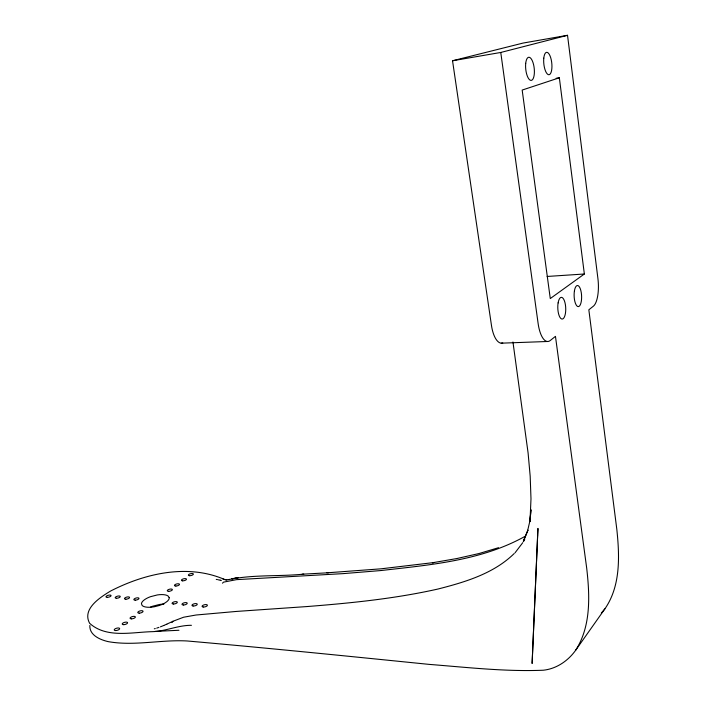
<?xml version="1.0" encoding="UTF-8"?>
<svg xmlns="http://www.w3.org/2000/svg" width="706" height="706" viewBox="0 0 706 706"><rect width="100%" height="100%" fill="white"/><g stroke="black" fill="none" stroke-linecap="round" stroke-linejoin="round"><path stroke-width="1.06" d="M527.532 531.097L527.929 530.127L523.314 541.334L527.532 531.097L530.038 520.384L529.95 520.869L530.974 509.741L530.003 521.363L530.991 498.851L530.18 476.206L528.097 452.996L512.953 341.995M523.914 541.052L524.779 539.093M575.69 650.2C591.222 626.063 589.81 595.485 586.695 568.136L555.463 336.356L550.23 340.521A24.816 9.293 87.8 0 1 538.104 323.374L500.766 52.465L567.527 35.3L597.92 278.588A22.91 7.898 87.4 0 1 593.375 306.183L588.839 309.793L616.823 529.35C619.594 555.86 620.821 585.901 604.901 608.837L575.69 650.2C568.162 660.825 556.407 668.873 543.285 670.223C505.205 671.785 467.213 667.355 429.301 664.399C348.632 656.262 267.962 648.037 187.187 640.977C160.836 639.486 134.343 646.299 108.186 641.63C100.234 639.786 89.274 635.268 89.847 625.472M514.189 553.548C493.662 573.625 465.236 582.071 438.073 589.007C394.963 598.706 350.908 603.1 306.925 606.56L236.325 611.44L196.039 615.014L183.622 617.22L172.952 621.271L171.99 622.542M514.992 552.869L522.802 542.614M604.901 608.837L601.309 613.055M222.522 583.218L223.414 582.168L236.519 579.644L342.975 573.643L380.922 570.545C430.122 564.888 481.766 560.758 525.714 535.969M584.356 273.999L550.274 298.559L522.175 90.068L559.346 77.784L584.356 273.999L547.124 276.461M172.952 621.271L167.11 624.016M163.836 625.445L166.854 624.13M163.757 625.481L160.43 626.84M158.929 627.36L156.723 628.128M498.515 547.706L478.995 553.539L456.844 558.543L432.434 562.761L434.049 562.532L380.834 568.842L326.896 572.831M154.296 628.808L155.285 628.534M228.92 579.564C253.419 574.419 278.949 576.652 303.756 574.119M502.787 342.984A24.286 9.831 87.7 0 1 491.473 325.466L452.537 60.76L523.155 43.048L567.527 35.3M452.537 60.76L500.766 52.465M226.564 579.9L229.547 579.414M556.143 78.278L559.346 77.784M191.432 625.304C178 625.216 165.636 631.305 152.258 631.667C131.837 632.152 106.412 638.498 89.627 623.292C81.834 608.934 100.12 597.373 110.56 591.054C145.039 573.351 187.787 563.494 224.729 579.547M302.124 574.207L328.661 572.751M155.02 631.42L178.971 630.264M501.251 343.169L547.379 341.492M224.764 579.555L226.785 579.882M219.945 580.103L218.128 579.803M216.257 579.388L217.342 579.626M221.402 580.429L220.263 580.173M222.937 579.044L226.026 579.908M150.51 607.098A14.217 5.577 -14.1 0 1 152.611 606.233L159.485 604.477A14.217 5.577 -14.1 0 1 163.898 604.133M169.193 597.567L169.175 598.529A14.252 5.489 -14.1 0 1 159.229 605.519L154.499 606.736A14.252 5.489 -14.1 0 1 142.127 605.457L141.456 603.709A14.252 5.489 -14.1 0 1 150.466 596.702L157.341 594.937A14.252 5.489 -14.1 0 1 168.046 595.979L169.193 597.567M537.637 535.104L532.112 663.481L537.963 528.406L537.637 535.104M237.225 577.896L231.859 578.779L238.09 577.764L237.225 577.896M116.534 598.273A2.63 0.98 -14.6 0 0 120.276 596.508A2.63 0.98 -14.6 0 0 116.366 596.57A2.63 0.98 -14.6 0 0 116.534 598.273M189.482 575.699A2.559 0.953 -13.2 0 0 193.382 574.172A2.559 0.953 -13.2 0 0 189.799 573.943A2.559 0.953 -13.2 0 0 189.482 575.699M139.223 613.143A2.718 1.059 -14.5 0 0 143.062 611.281A2.718 1.059 -14.5 0 0 138.967 611.317A2.718 1.059 -14.5 0 0 139.223 613.143M173.579 604.009A2.7 1.05 -13.8 0 0 177.321 602.174A2.7 1.05 -13.8 0 0 173.199 602.227A2.7 1.05 -13.8 0 0 173.579 604.009M168.725 591.319A2.63 0.997 -13.7 0 0 172.379 589.563A2.63 0.997 -13.7 0 0 168.372 589.625A2.63 0.997 -13.7 0 0 168.725 591.319M135.243 600.153A2.647 1.006 -14.4 0 0 138.985 598.37A2.647 1.006 -14.4 0 0 134.996 598.423A2.647 1.006 -14.4 0 0 135.243 600.153M107.33 597.355A2.621 0.971 -14.8 0 0 111.071 595.599A2.621 0.971 -14.8 0 0 107.188 595.652A2.621 0.971 -14.8 0 0 107.33 597.355M125.836 599.209A2.639 0.997 -14.5 0 0 129.577 597.435A2.639 0.997 -14.5 0 0 125.633 597.488A2.639 0.997 -14.5 0 0 125.836 599.209M182.545 580.826A2.586 0.971 -13.3 0 0 186.49 579.282A2.586 0.971 -13.3 0 0 182.889 579.035A2.586 0.971 -13.3 0 0 182.545 580.826M175.873 586.033A2.603 0.988 -13.5 0 0 179.492 584.294A2.603 0.988 -13.5 0 0 175.494 584.374A2.603 0.988 -13.5 0 0 175.873 586.033M131.501 618.853A2.745 1.077 -14.7 0 0 135.384 616.965A2.745 1.077 -14.7 0 0 131.263 616.991A2.745 1.077 -14.7 0 0 131.501 618.853M123.656 624.66A2.771 1.094 -14.9 0 0 127.583 622.736A2.771 1.094 -14.9 0 0 123.444 622.763A2.771 1.094 -14.9 0 0 123.656 624.66M115.687 630.555A2.798 1.103 -15.1 0 0 119.658 628.605A2.798 1.103 -15.1 0 0 115.502 628.622A2.798 1.103 -15.1 0 0 115.687 630.555M183.489 605.007A2.709 1.068 -13.6 0 0 187.231 603.162A2.709 1.068 -13.6 0 0 183.075 603.215A2.709 1.068 -13.6 0 0 183.489 605.007M193.126 606.004A2.718 1.077 -13.4 0 0 197.265 604.345A2.718 1.077 -13.4 0 0 193.444 604.036A2.718 1.077 -13.4 0 0 193.126 606.004M203.257 607.019A2.736 1.094 -13.2 0 0 207.405 605.351A2.736 1.094 -13.2 0 0 203.54 605.033A2.736 1.094 -13.2 0 0 203.257 607.019M574.428 290.846A10.555 3.733 87.6 0 0 578.293 306.616A10.555 3.733 87.6 0 0 580.897 290.731A10.555 3.733 87.6 0 0 574.428 290.846M558.119 302.9A10.872 3.962 87.7 0 0 562.205 319.059A10.872 3.962 87.7 0 0 564.976 302.636A10.872 3.962 87.7 0 0 558.119 302.9M543.788 58.157A11.278 3.998 84 0 0 548.95 74.739A11.278 3.998 84 0 0 550.689 57.654A11.278 3.998 84 0 0 543.788 58.157M525.714 63.337A11.631 4.254 83.9 0 0 531.194 80.405A11.631 4.254 83.9 0 0 533.065 62.755A11.631 4.254 83.9 0 0 525.714 63.337"/></g></svg>
